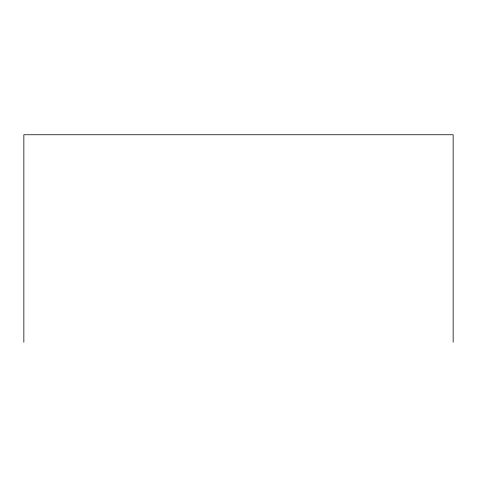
<?xml version="1.0" encoding="UTF-8"?>
<svg xmlns="http://www.w3.org/2000/svg" width="477" height="477" viewBox="0 0 477 477"><rect width="100%" height="100%" fill="white"/><g stroke="black" fill="none" stroke-linecap="round" stroke-linejoin="round"><path stroke-width="0.72" d="M453.15 342.253L453.15 134.747L23.85 134.747L23.85 342.253"/></g></svg>
